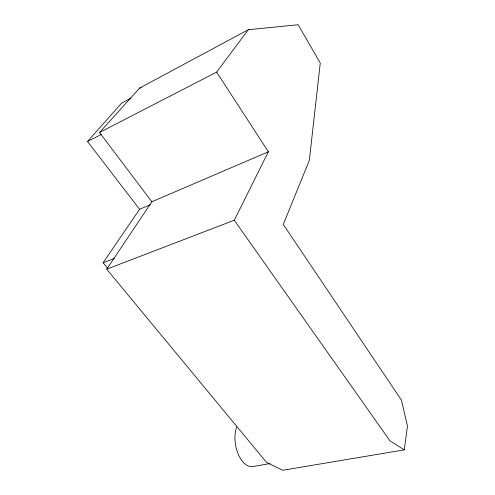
<?xml version="1.0" encoding="UTF-8"?>
<svg xmlns="http://www.w3.org/2000/svg" width="495" height="495" viewBox="0 0 495 495"><rect width="100%" height="100%" fill="white"/><g stroke="black" fill="none" stroke-linecap="round" stroke-linejoin="round"><path stroke-width="0.74" d="M404.254 449.875L407.478 426.059L401.426 400.133L283.282 224.427L309.338 160.343L320.271 63.02L298.151 24.75L248.267 29.731L139.658 88.061L99.526 132.493L151.847 201.774L106.734 269.187L266.613 462.503L282.775 470.25L404.254 449.875L389.918 440.773L234.284 220.232L268.364 151.798L216.655 72.121L248.267 29.731M107.508 268.135L103.102 262.796L139.602 209.298L150.226 204.763M139.602 209.298L87.522 141.483L121.64 103.121L131.033 98.121M99.526 132.493L216.655 72.121M87.522 141.483L101.209 134.467M151.847 201.774L268.364 151.798M103.102 262.796L114.376 258.384M106.734 269.187L234.284 220.232M139.658 88.061L141.174 87.757M270.084 463.543L253.539 466.439A24.366 13.557 80.6 0 1 238.281 454.28A24.366 13.557 80.6 0 1 236.641 427.067"/></g></svg>
